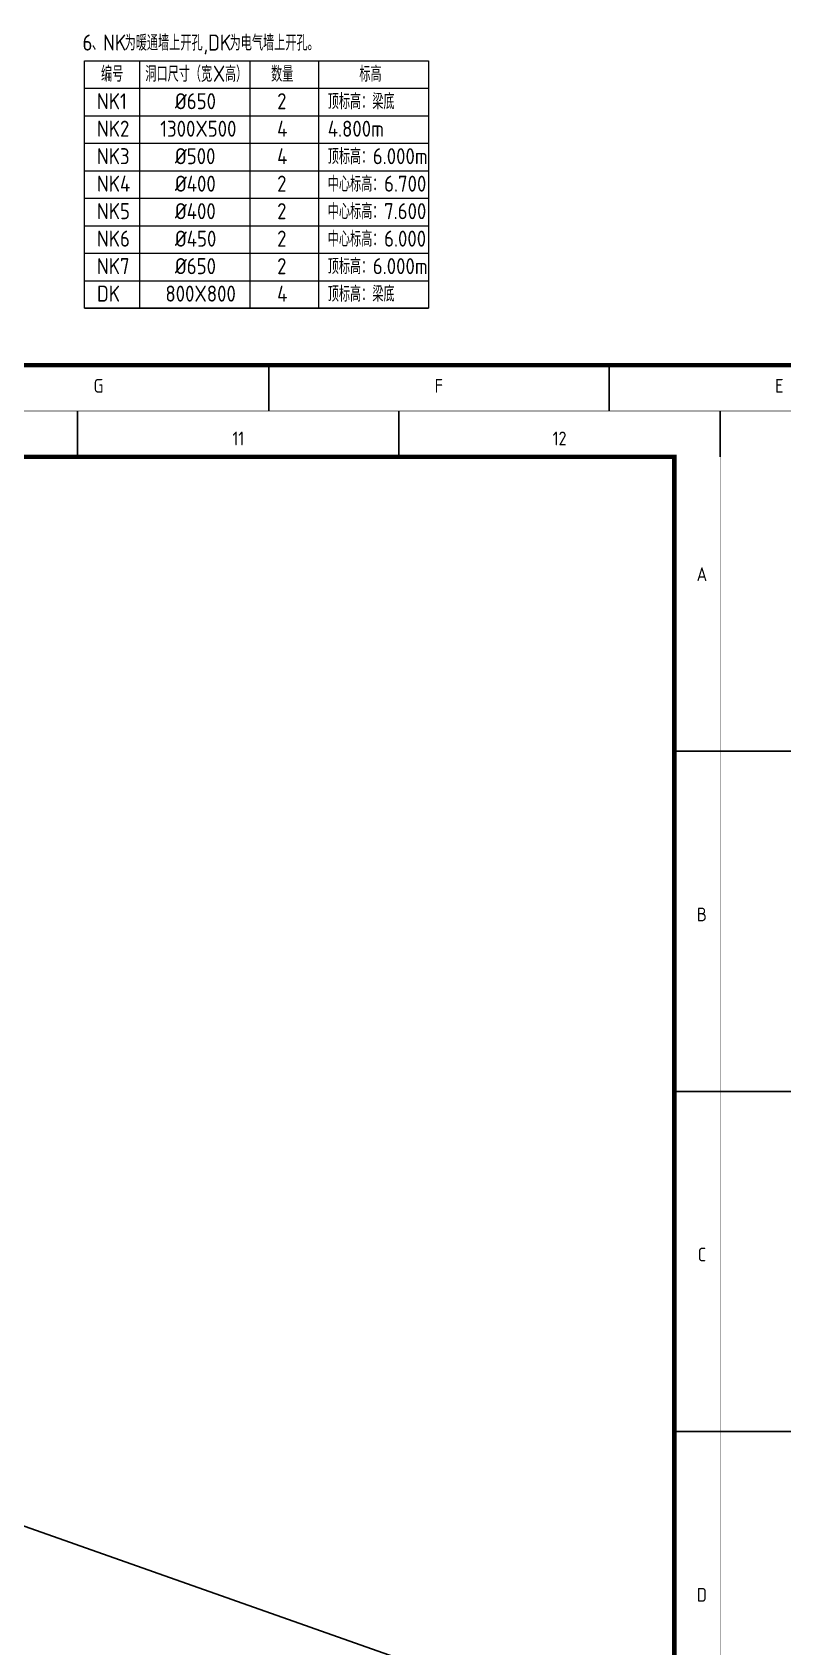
# Model space of a CAD drawing. Extents: x 238398 to 585159, y -66832 to 191977.
# Drawn here: x 434028 to 450397, y -4691 to 30546 of the extents above; entities that cross this region are included whole.
import ezdxf
from ezdxf.enums import TextEntityAlignment as Align

# ---------------------------------------------------------------- set-up
doc = ezdxf.new("R2010")
doc.units = 0
doc.header["$LTSCALE"] = 1000
doc.header["$MEASUREMENT"] = 0
doc.layers.get('0').update_dxf_attribs({"color": 8})
doc.layers.add('-人员定位', color=6, linetype='Continuous')
doc.layers.add('PUB_TEXT', color=8, linetype='Continuous', lineweight=20)
doc.styles.get("Standard").update_dxf_attribs({"font": 'gbenor.shx', "bigfont": 'gbcbig.shx'})
doc.styles.add('TK', font='GEDITXT.SHX', dxfattribs={"width": 0.85, "height": 3.5, "bigfont": 'hztxt1.shx'})

# ---------------------------------------------------------------- blocks, each defined once
blk = doc.blocks.new('GEDI_WK_A1')
at = {"color": 3}
for p, q in [((0, 584), (0, 594)), ((700.83, 584), (700.83, 594)), ((770.92, 584), (770.92, 594)), ((25, 519.75), (0, 519.75)), ((831, 519.75), (841, 519.75)), ((25, 445.5), (0, 445.5)), ((831, 445.5), (841, 445.5)), ((25, 371.25), (0, 371.25)), ((831, 371.25), (841, 371.25))]:
    blk.add_line(p, q, dxfattribs=at)
for points, const_width in [([(0, 0), (841, 0), (841, 594), (0, 594)], 0.1), ([(25, 10), (831, 10), (831, 584), (25, 584)], 1)]:
    blk.add_lwpolyline(points, close=True, dxfattribs=dict(at, const_width=const_width))
for s, p in [('11', (735.88, 588)), ('12', (805.96, 588))]:
    blk.add_text(s, height=3, dxfattribs=at).set_placement(p, align=Align.MIDDLE)
for s, p in [('A', (837, 556.88)), ('B', (837, 482.62)), ('C', (837, 408.38)), ('D', (837, 334.12))]:
    blk.add_text(s, height=3, dxfattribs=at).set_placement(p, align=Align.CENTER)
blk = doc.blocks.new('CEEC_TK_A1')
blk.add_blockref('GEDI_WK_A1', (0, 0))
at = {"style": 'TK', "width": 0.85}
for tag, height, p in [('PROJECTNAME', 4.75, (776, 44)), ('PHASE', 4, (818, 44)), ('DRAWINGNAME', 4.75, (786, 31))]:
    blk.add_attdef(tag, text='', height=height, dxfattribs=at).set_placement(p, align=Align.MIDDLE_CENTER)
for tag, p, height in [('APPROVE', (663, 32.75), 3.5), ('DESIGN', (708, 32.75), 3.5), ('REVIEW1', (663, 25.75), 3.5), ('DRAW', (708, 25.75), 3.5), ('REVIEW2', (663, 18.75), 3.5), ('PROPORTION', (708, 18.75), 3.5), ('DRAWINGNUMBER', (758, 18.5), 4), ('CHECK', (663, 11.75), 3.5), ('DATE', (708, 11.75), 3.5), ('VERSION', (824, 11.75), 3.5)]:
    blk.add_attdef(tag, p, '', height=height, dxfattribs=at)
blk = doc.blocks.new('GEDI_WK_A1_V')
at = {"color": 3}
for p, q in [((148.5, 10), (148.5, 0)), ((222.75, 10), (222.75, 0))]:
    blk.add_line(p, q, dxfattribs=at)
for points, const_width in [([(0, 841), (0, 0), (594, 0), (594, 841)], 0.1), ([(10, 816), (10, 10), (584, 10), (584, 816)], 1)]:
    blk.add_lwpolyline(points, close=True, dxfattribs=dict(at, const_width=const_width))
for s, p in [('G', (111.38, 4)), ('F', (185.62, 4)), ('E', (259.88, 4))]:
    blk.add_text(s, height=3, dxfattribs=at).set_placement(p, align=Align.CENTER)
blk = doc.blocks.new('CEEC_TK_A1_V')
blk.add_blockref('GEDI_WK_A1_V', (0, 0))
at = {"style": 'TK', "width": 0.85}
for tag, height, p in [('PROJECTNAME', 4.75, (529, 44)), ('PHASE', 4, (571, 44)), ('DRAWINGNAME', 4.75, (539, 31))]:
    blk.add_attdef(tag, text='', height=height, dxfattribs=at).set_placement(p, align=Align.MIDDLE_CENTER)
for tag, p, height in [('APPROVE', (416, 32.75), 3.5), ('DESIGN', (461, 32.75), 3.5), ('REVIEW1', (416, 25.75), 3.5), ('DRAW', (461, 25.75), 3.5), ('REVIEW2', (416, 18.75), 3.5), ('PROPORTION', (461, 18.75), 3.5), ('DRAWINGNUMBER', (511, 18.5), 4), ('CHECK', (416, 11.75), 3.5), ('DATE', (461, 11.75), 3.5), ('VERSION', (577, 11.75), 3.5)]:
    blk.add_attdef(tag, p, '', height=height, dxfattribs=at)

msp = doc.modelspace()

# ---------------------------------------------------------------- linework, layer by layer
at = {"layer": '-人员定位'}
msp.add_line((364934.5, 22280.2), (533134.5, -37119.8), dxfattribs=at)
at = {"layer": 'PUB_TEXT', "color": 2}
msp.add_lwpolyline([(435170.1, 29923.3), (442670.1, 29923.3), (442670.1, 24523.3), (435170.1, 24523.3)], close=True, dxfattribs=at)
for points in [[(436370.1, 29923.3), (436370.1, 24523.3)], [(438770.1, 29923.3), (438770.1, 24523.3)], [(440270.1, 29923.3), (440270.1, 24523.3)], [(435170.1, 29323.3), (442670.1, 29323.3)], [(435170.1, 28723.3), (442670.1, 28723.3)], [(435170.1, 28123.3), (442670.1, 28123.3)], [(435170.1, 27523.3), (442670.1, 27523.3)], [(435170.1, 26923.3), (442670.1, 26923.3)], [(435170.1, 26323.3), (442670.1, 26323.3)], [(435170.1, 25723.3), (442670.1, 25723.3)], [(435170.1, 25123.3), (442670.1, 25123.3)], [(435170.1, 24523.3), (442670.1, 24523.3)]]:
    msp.add_lwpolyline(points, dxfattribs=at)

# ---------------------------------------------------------------- block references
at = {"xscale": 100, "yscale": 100, "zscale": 100}
for name, p in [('CEEC_TK_A1_V', (424334.5, 22280.2)), ('CEEC_TK_A1', (364934.5, -37119.8)), ('CEEC_TK_A1', (449034.5, -37119.8))]:
    msp.add_blockref(name, p, dxfattribs=at)

# ---------------------------------------------------------------- texts
at = {"layer": 'PUB_TEXT', "color": 2}
for s, height, p in [('6', 350, (435124.1, 30146.5)), ('NK', 350, (435574, 30146.5)), ('为暖通墙上开孔', 337.59, (436042.1, 30146.5)), (',DK', 350, (437762.3, 30146.5)), ('为电气墙上开孔。', 337.59, (438332.5, 30146.5)), ('、', 337.6, (435328.2, 30146.5)), ('编号', 337.59, (435526.8, 29466.5)), ('洞口尺寸（宽', 337.59, (436493, 29466.5)), ('X', 350, (437967.4, 29466.5)), ('高）', 337.59, (438229.9, 29466.5)), ('数量', 337.59, (439236.7, 29466.5)), ('标高', 337.59, (441161.1, 29466.5)), ('NK1', 350, (435438.7, 28866.5)), ('%%C650', 350, (437139.2, 28866.5)), ('2', 350, (439369.4, 28866.5)), ('顶标高：梁底', 337.59, (440473.2, 28866.5)), ('NK2', 350, (435438.7, 28266.5)), ('1300X500', 350, (436818.6, 28266.5)), ('4', 350, (439369.4, 28266.5)), ('4.800m', 350, (440473.2, 28266.5)), ('NK3', 350, (435438.7, 27666.5)), ('%%C500', 350, (437139.2, 27666.5)), ('4', 350, (439369.4, 27666.5)), ('顶标高：', 337.59, (440473.2, 27666.5)), ('6.000m', 350, (441456.2, 27666.5)), ('NK4', 350, (435438.7, 27066.5)), ('%%C400', 350, (437139.2, 27066.5)), ('2', 350, (439369.4, 27066.5)), ('中心标高：', 337.59, (440473.2, 27066.5)), ('6.700', 350, (441701.9, 27066.5)), ('NK5', 350, (435438.7, 26466.5)), ('%%C400', 350, (437139.2, 26466.5)), ('2', 350, (439369.4, 26466.5)), ('中心标高：', 337.59, (440473.2, 26466.5)), ('7.600', 350, (441701.9, 26466.5)), ('NK6', 350, (435438.7, 25866.5)), ('%%C450', 350, (437139.2, 25866.5)), ('2', 350, (439369.4, 25866.5)), ('中心标高：', 337.59, (440473.2, 25866.5)), ('6.000', 350, (441701.9, 25866.5)), ('NK7', 350, (435438.7, 25266.5)), ('%%C650', 350, (437139.2, 25266.5)), ('2', 350, (439369.4, 25266.5)), ('顶标高：', 337.59, (440473.2, 25266.5)), ('6.000m', 350, (441456.2, 25266.5)), ('顶标高：梁底', 337.59, (440473.2, 24666.5)), ('DK', 350, (435438.7, 24666.5)), ('800X800', 350, (436931.4, 24666.5)), ('4', 350, (439369.4, 24666.5))]:
    msp.add_text(s, height=height, dxfattribs=at).set_placement(p)

doc.saveas('drawing.dxf')
